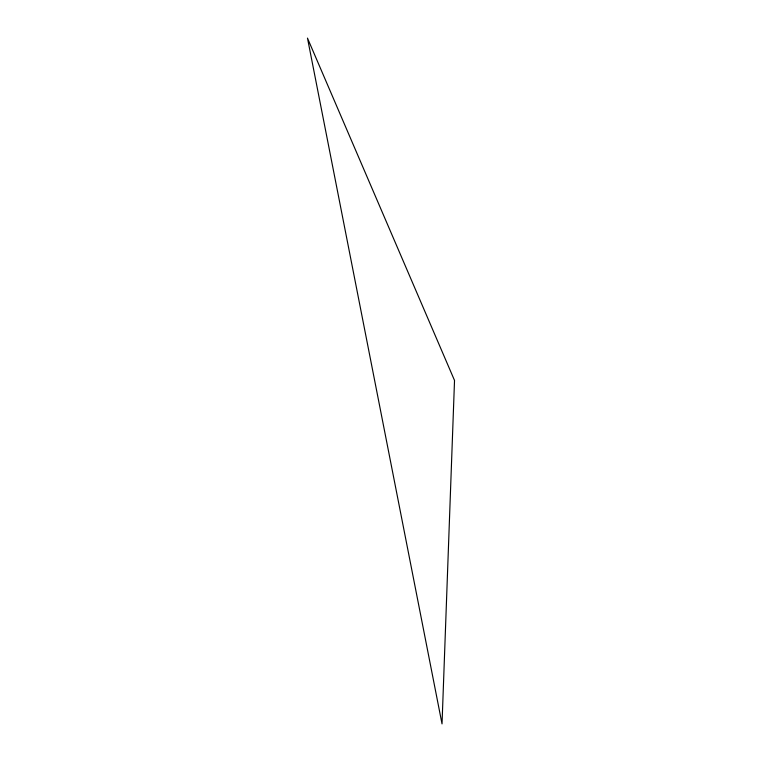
<?xml version="1.0" encoding="UTF-8"?>
<svg xmlns="http://www.w3.org/2000/svg" width="762" height="762" viewBox="0 0 762 762"><rect width="100%" height="100%" fill="white"/><g stroke="black" fill="none" stroke-linecap="round" stroke-linejoin="round"><path stroke-width="1.14" d="M454.523 380.448L442.027 723.9L307.477 38.1L454.523 380.448"/></g></svg>
